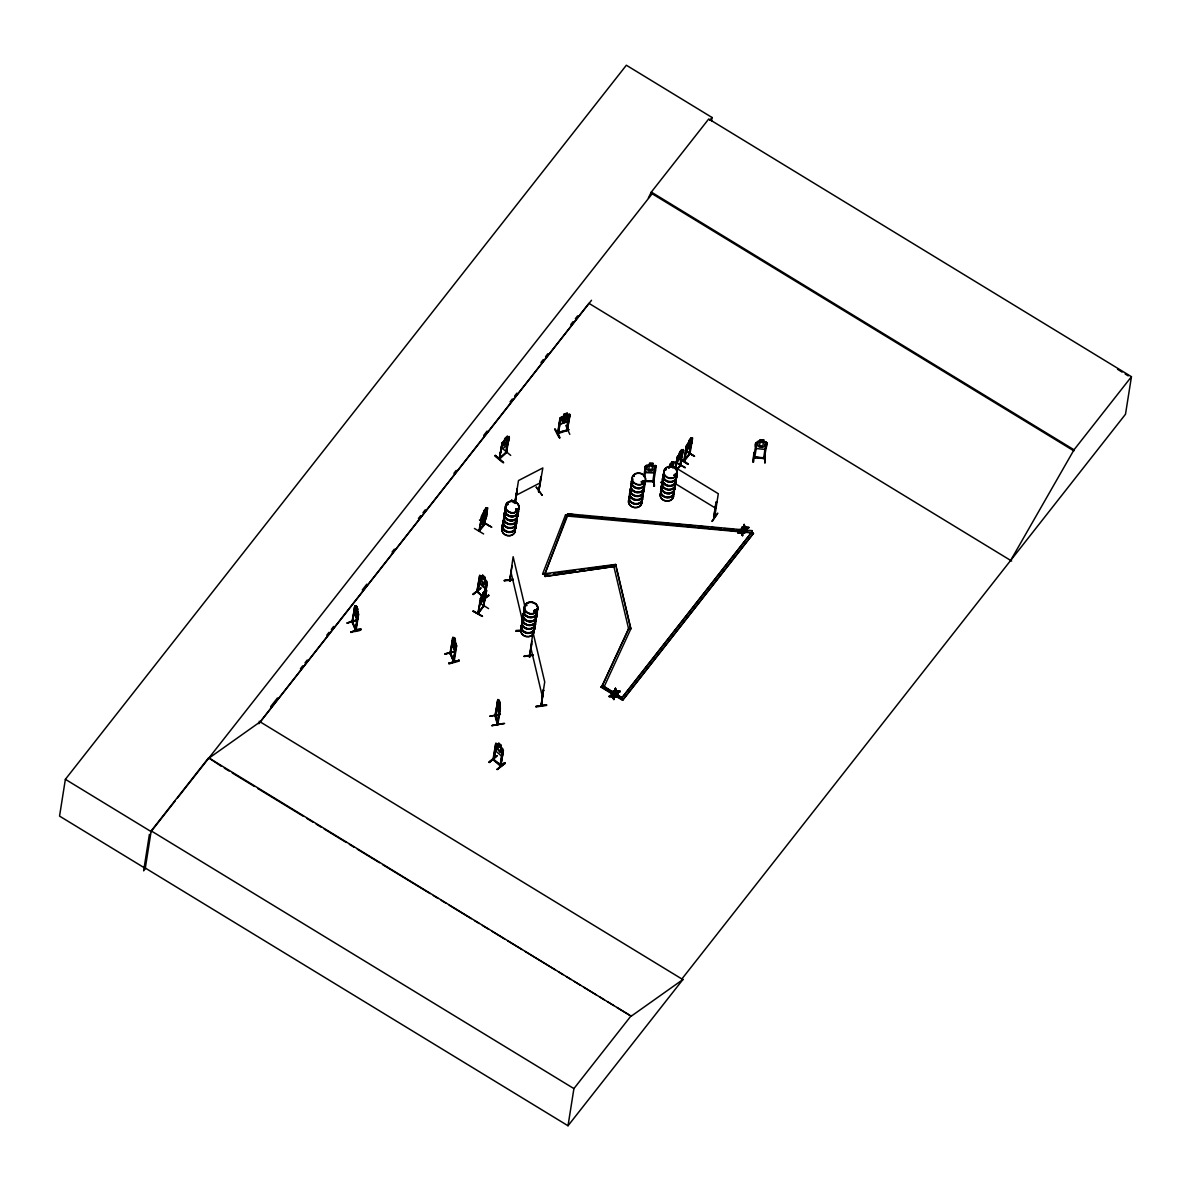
<?xml version="1.0" encoding="UTF-8"?>
<svg xmlns="http://www.w3.org/2000/svg" width="1191" height="1191" viewBox="0 0 1191 1191"><rect width="100%" height="100%" fill="white"/><g stroke="black" fill="none" stroke-linecap="round" stroke-linejoin="round"><path stroke-width="1.5" d="M497.079 707.305L499.089 714.421L497.094 704.462M752.891 462.078L753.948 452.52M753.441 462.168L754.007 452.491L753.382 462.093M754.677 457.835L757.148 442.695L756.166 442.62L753.695 457.642C754.394 455.691 756.449 457.552 763.431 457.746M754.915 457.746L754.99 456.838L754.766 457.776M756.166 442.62L757.119 443.022M763.61 441.906L767.078 442.739L766.304 447.697L764.786 449.394L756.434 448.59C752.161 441.623 759.248 442.457 760.334 439.687L763.893 439.985L763.476 441.95L765.158 442.71L764.637 446.089L762.612 447.384L759.292 447.101L757.744 445.508L758.28 442.129L760.156 441.667L760.334 439.687M763.61 457.567C764.726 460.575 763.535 455.26 764.339 458.595M764.89 453.399L764.905 463.135L764.95 453.414M763.699 457.523L763.58 458.58L765.813 443.424M765.917 441.995L757.61 441.399M766.304 447.697L764.711 449.335M766.796 443.514L765.798 443.752M767.078 442.739L765.858 442.055M620.809 699.221L751.7 532.243L753.471 533.315L622.58 700.293L601.127 687.222L602.289 685.748L621.97 697.747L602.363 685.287L602.08 686.195L628.625 628.952L630.768 628.208L615.687 564.415L542.605 573.973L544.615 574.628L567.631 513.797L752.191 530.65L751.997 532.928L567.437 516.075L565.502 514.959L752.072 532.466M751.997 532.928L752.191 530.65M496.736 743.586L503.421 750.181L500.711 766.349L492.97 759.605L495.724 743.422L498.463 745.179L498.835 743.288M493.506 758.831L493.833 760.245L496.349 745.224L495.635 744.613L496.081 745.447M499.997 765.649L500.711 766.349L503.287 751.327L502.587 750.702L499.997 765.783C504.061 765.858 489.054 757.952 493.774 759.694M669.312 467.423L669.833 464.162L718.292 493.699L714.645 517.415L713.617 516.805L714.064 515.986L714.838 517.147L713.781 516.954M482.787 596.438L477.055 591.093M484.767 598.224L483.888 597.42M484.841 597.688L484.097 597.525M680.046 465.607L681.252 456.064M358.015 614.958L355.692 629.667C359.012 637.111 344.705 604.894 355.707 630.679L358.015 614.958L358 615.866M355.618 630.56L355.767 629.131M453.935 660.573L453.295 661.258L455.989 644.405L454.59 637.602L453.086 642.083L454.605 647.755L455.453 647.785M484.737 523.028L478.99 530.531L485.273 523.117M484.275 524.219L485.571 516.045M477.948 612.859L478.559 612.1M683.813 460.962L690.14 453.28M684.765 460.173L683.798 460.56L689.113 453.994M711.503 120.991L712.054 117.492L626.347 65.237L65.371 779.316L59.55 816.103L145.257 868.358L151.197 830.886L208.619 757.789L631.215 1016.191L682.86 979.583L681.877 978.972L1125.495 414.245L1131.45 376.698L708.734 118.981L651.313 192.079L648.366 197.989M149.411 834.355L143.635 870.844L145.659 868.269M221.169 766.2L208.619 757.789M357.315 619.93L347.043 623.042L357.27 620.243L354.174 610.596M352.417 621.062L352.402 622.685L354.71 606.978L352 621.821M350.988 632.51C362.585 625.141 366.634 631.304 350.854 631.781M352.357 622.595L354.948 605.743L358.506 614.616L358.327 613.008L356.213 608.809L355.677 612.189L356.824 614.943L357.36 611.564M355.32 629.875L357.97 613.037L356.556 606.234L356.273 608.05M356.556 606.234L356.198 608.229L354.844 605.772M356.749 607.187L357.479 608.958M357.732 609.152L357.494 610.998M358.58 614.511L356.035 630.381M450.228 653.904L452.729 638.346L449.975 653.278L453.697 661.943L450.526 652.534M459.071 660.276L448.843 663.432L459.071 660.305L459.22 661.094L449.007 663.893L448.858 663.104M450.421 654.053L450.094 652.519M454.292 639.418L454.471 637.632M454.768 638.555L455.498 640.326M453.592 661.973L456.034 646.326L453.309 661.05M450.764 653.963L452.967 637.111L456.644 645.954L454.084 661.943L450.004 653.055M479.05 530.457L484.871 523.459M478.976 530.888L481.834 515.584L479.913 530.501M480.688 523.817L481.983 515.331L479.363 530.739M482.563 513.902L486.226 507.932L484.261 510.433M484.216 510.344L483.874 512.175M484.097 513.857L481.551 519.023L486.211 512.621L485.347 513.44M485.258 512.338L484.008 514.452M486.047 508.021L485.764 509.822L487.804 507.887L484.663 523.564M486.122 507.872L485.675 516.165L482.683 521.211L482.965 514.065L484.037 512.219M485.705 511.475L485.511 513.351L486.657 511.668C489.486 512.696 482.236 527.271 480.747 523.727M473.169 594.607L480.836 588.146L473.229 594.294M495.292 455.364C508.691 467.706 503.972 462.346 495.248 455.409M484.648 524.412L485.883 516.239M486.404 512.979L487.149 508.825M483.606 533.94L474.435 528.462M482.37 577.084L479.66 575.506L476.966 591.763L482.861 596.066M481.328 595.574L476.876 591.599L479.75 575.432M477.665 592.255L480.256 577.322L479.571 576.697L480.003 577.546M478.008 592.106L480.256 577.322M502.23 443.454L499.163 458.848L506.651 451.985M508.453 436.665L502.066 443.156L499.535 458.535M499.267 458.669L502.23 443.171M499.729 458.431L502.066 443.156M489.665 526.184C458.788 507.381 510.85 538.451 483.576 522.507M502.572 448.62L510.701 455.394M484.797 579.362L485.958 581.104L485.422 584.483L483.933 584.781L480.554 580.062L481.09 576.682L482.444 577.218L482.653 575.268L485.169 577.561L484.886 579.377L485.079 577.546L482.653 575.268M482.444 577.218L482.727 575.417M483.099 576.102L484.618 577.471M507.292 436.353L507.009 438.169L507.202 436.278L504.835 438.482L502.885 445.449L503.838 445.791L507.47 441.176L508.006 437.797L506.919 438.094M504.627 440.372L507.202 436.487M505.341 438.482L506.756 437.157M480.747 598.001L477.814 613.484L483.874 605.326L483.65 606.8L484.737 596.825M478.201 613.142L480.732 597.733L486.122 590.542M478.737 612.948L478.335 612.204M488.98 595.589L480.956 601.321M483.07 592.776L485.139 590.349L481.864 596.483L482.087 600.056L485.124 595.038L487.134 582.325L484.886 579.377M483.233 592.82L482.787 594.592M506.071 452.982L506.473 451.583M483.516 592.701L484.692 591.212M505.594 452.863L507.217 442.978M508.274 438.303L508.646 437.469L506.101 453.027M500.026 457.716L506.324 452.193L508.646 437.469M506.562 452.52L509.182 436.516C510.611 440.581 503.599 450.734 501.396 448.084M486.136 583.099C488.236 582.027 482.98 593.103 484.142 596.274L482.31 598.611L482.846 595.232L484.677 592.895M484.841 592.686L486.404 582.89M483.799 597.822L484.514 598.537L485.943 595.158M486.062 591.227L483.725 605.951L477.889 613.291M487.313 582.31L483.442 606.904L486.613 590.23L485.883 595.232M514.899 501.619L517.266 488.995L515.227 503.465M515.107 501.902L518.487 480.554L542.843 467.959L538.645 491.853L540.818 476.832M515.033 503.183L517.266 488.995M512.1 565.606L509.614 581.312L513.142 556.718L524.859 606.308L521.36 628.535M509.525 581.268L511.46 571.769M489.858 716.312L500.324 714.094M495.62 716.327L497.689 700.814L494.965 715.612L497.451 724.738L499.907 709.032M495.084 716.342L497.987 699.579L500.369 708.705L497.823 724.679L495.337 715.419M497.243 704.536L497.987 699.579M498.523 712.218C499.863 711.89 500.324 696.541 498.776 702.154L497.868 699.593M496.9 755.823L489.337 762.27M499.163 700.159L497.868 704.596L499.401 710.476M499.267 701.142L499.654 703.568M499.744 702.958L499.669 705.012M497.257 723.175L497.123 723.92L497.719 723.16M498.94 714.302L500.22 708.645L498.806 702.735L498.999 708.958M536.129 487.074L542.262 495.367L536.337 487.253M493.431 759.367L495.813 743.363L496.841 743.601M496.349 745.224L494.086 759.888M521.36 630.128L516.045 630.486L516.12 631.319L521.45 630.545L516.12 631.275M541.22 476.608L538.689 491.883L539.032 490.766M502.974 723.547C467.765 730.009 529.132 719.26 492.404 725.349M497.123 769.446L504.746 762.687L497.243 769.505L505.133 763.371L497.123 769.446L504.761 762.702L505.133 763.371M501.232 745.387L500.86 747.278L502.796 748.752M501.039 747.219L501.322 745.402L498.761 743.154L498.463 745.179L497.168 744.583L496.632 747.963L500.086 752.638L501.59 752.31L502.126 748.931L500.964 747.293M521.062 629.354L523.608 614.362M500.25 765.411L502.587 750.702M554.768 429.266C560.246 434.328 562.539 446.119 554.827 429.207M558.534 433.405L560.767 418.249L559.874 418.562L557.596 433.613L558.668 433.316M568.956 414.245L570.117 414.528L560.246 417.713L557.85 433.628C587.788 423.892 547.518 435.325 558.787 432.705M560.261 421.525L558.296 432.914M564.058 414.289L563.775 416.091L562.033 417.252L561.497 420.631L562.911 421.525L565.963 420.497L567.824 418.503L568.36 415.123L566.827 415.078L567.184 413.069L563.909 414.17L563.671 416.076L560.291 417.818M565.814 425.47L569.804 434.373M567.229 413.173L566.901 414.885M529.787 655.526L529.37 656.777M531.871 643.869L529.459 656.866L531.945 641.264M529.846 656.911L529.533 656.583M567.943 420.453L566.44 430.606L567.511 430.308M568.866 415.853L569.611 415.242L568.717 415.54L566.663 430.576L558.49 432.348M569.611 415.242L567.511 429.757M567.437 516.075L544.615 574.628L550.078 573.883M567.378 430.383L569.953 414.483L569.298 419.292L567.824 421.435L560.291 423.951M545.031 576.444L616.119 566.216L545.031 576.444L544.689 574.181M535.861 706.442C558.073 703.553 539.91 705.34 535.89 706.531M567.631 513.797L576.786 515.093M543.468 690.006L541.354 705.653L543.468 690.006L541.265 704.804M541.488 705.087L540.744 704.253L540.997 705.712L544.719 681.952L533.002 632.376L529.385 656.911M613.975 566.961L628.625 628.952L630.664 629.235L628.699 628.491L602.155 685.733L604.045 686.939L630.664 629.235M616.045 566.678L615.687 564.415M601.127 687.222L602.363 685.287M643.795 476.564L645.343 466.44L646.326 466.455L644.778 476.594M609.077 696.601L609.598 695.678L612.234 695.872L609.077 696.601L612.442 696.824L613.841 699.564L613.201 696.512L615.896 696.705L613.201 696.512M612.189 696.169L611.579 693.162C610.834 698.06 621.032 695.857 612.948 695.872M611.072 694.055L611.579 693.162M612.948 691.658L613.484 690.735L616.119 690.929L612.948 691.658L616.328 691.882L617.712 694.621L617.087 691.569L619.767 691.763L617.087 691.569M612.442 696.824L609.122 696.288M653.1 463.373L652.698 465.339L654.38 465.994L653.844 469.373L651.834 470.773L648.5 470.698L646.951 469.209L647.487 465.83L649.363 465.264L649.542 463.284L653.115 463.478L649.542 463.388M616.075 691.242L615.449 688.219C614.705 693.117 624.903 690.914 616.834 690.929M614.943 689.113L615.449 688.219M613.841 699.564L612.487 696.512M614.348 698.67L613.157 696.809M616.328 691.882L612.993 691.346M617.712 694.621L616.372 691.569M618.218 693.743L617.027 691.882M628.625 628.952L630.768 628.208M653.859 480.866L652.594 481.745L653.71 481.789L656.286 465.904L646.817 465.041C644.152 465.964 644.346 470.356 645.626 472.455L654.008 472.648L655.512 470.877L653.933 472.574L645.626 472.455M652.638 480.836L652.787 481.76L655.005 466.664M652.802 481.804L653.859 481.194M653.621 480.762L644.108 481.179M653.993 485.973L653.77 476.817L654.469 486.256M622.58 700.293L753.471 533.315M673.123 466.678L673.853 461.691L672.022 463.746L672.29 461.736L672.364 466.485M672.245 466.634L673.615 462.867L672.766 463.373M145.302 868.045L568.018 1125.763L573.913 1088.589L631.334 1015.506M672.528 467.587L673.302 462.689M672.841 467.78L673.793 461.795L671.918 463.686M675.893 462.45L685.346 467.512M675.223 467.765L677.307 457.255L675.803 468.897M675.535 467.959L677.322 456.912M675.744 467.066L677.426 456.987L683.143 449.483L680.582 465.502L677.188 469.716M679.674 451.999L677.873 459.101L678.617 459.309L681.669 454.277L681.669 449.588L679.719 452.089M679.644 465.949L680.389 464.564M682.562 450.466L680.18 466.038M682.503 454.426L683.009 451.27L677.098 458.743M688.77 442.233L686.656 445.404L684.691 460.709L686.984 445.851L686.135 446.357L683.783 461.021M686.656 445.404L684.304 460.679M688.815 442.323L691.063 438.005L689.098 440.506M690.959 437.946L691.048 442.695L688.011 447.727L687.267 447.533L688.874 442.293M689.053 454.381L690.661 444.496M691.986 438.898L689.515 454.039M684.23 461.215L689.961 453.801L692.641 437.96L691.911 438.243M694.413 456.406L685.331 450.868L694.502 456.064M716.044 502.14L717.071 502.379L716.044 502.14L713.722 516.849M713.93 516.596L715.687 505.416M714.496 517.356L714.138 516.075M737.765 532.764L738.301 531.856L740.936 532.035L737.765 532.764L741.144 532.987L742.544 535.727L741.904 532.675L744.598 532.868L741.904 532.675M740.891 532.347L740.281 529.34C739.537 534.223 749.735 532.02 741.651 532.035M739.775 530.218L740.281 529.34M741.651 527.821L742.172 526.913L744.822 527.107L741.651 527.821L745.015 528.045L746.415 530.799L745.789 527.747L748.469 527.926L745.789 527.747M741.144 532.987L737.825 532.466M754.037 456.704L753.918 457.761L764.443 458.55M744.777 527.405L744.152 524.397C743.407 529.28 753.605 527.077 745.536 527.092M743.646 525.276L744.152 524.397M742.544 535.727L741.189 532.69M743.05 534.848L741.859 532.987M745.015 528.045L741.695 527.524M746.415 530.799L745.075 527.747M746.921 529.906L745.73 528.045M621.955 697.762L751.7 532.243M764.339 458.639L766.959 442.754M1010.653 560.44L1074.029 449.796L1131.45 376.698M508.021 504.15L506.919 504.448L507.828 503.942M507.768 504.448L507.619 504.865M515.807 509.778C517.445 510.626 514.393 510.195 516.343 509.019M516.894 510.269L516.998 509.078L515.986 508.989M517.46 510.15L517.147 509.391M515.301 521.271L515.107 521.048M526.66 604.879L526.72 605.698L525.737 605.385M534.372 610.402L534.506 611.34M535.027 610.075L534.699 610.209M535.578 611.281L535.771 610.417M633.493 476.192L634.371 476.206L633.508 476.326M642.128 481.343L642.262 482.281M642.47 481.938L643.825 481.596M665.173 469.701L666.305 469.611M665.441 470.162L665.263 469.448M665.799 469.224L665.516 469.373M674.88 475.79L674.061 474.807L675.059 474.36M675.208 474.867L675.61 475.745M494.92 715.523L495.53 715.076M510.046 581.223L509.808 580.345M521.107 629.965L520.958 628.491M481.149 520.244L481.462 521.271L487.03 512.755M681.52 457.061L682.383 454.337L676.92 462.927M686.269 451.166L691.867 442.829L686.21 451.285M473.095 611.221L482.429 616.417M660.618 482.266L663.372 484.529M679.049 458.818L688.145 464.356M688.383 464.028L679.391 458.178M542.605 573.973L565.502 514.959M507.366 444.005L508.408 441.385M680.701 464.758L676.875 469.522M485.169 523.861L479.392 531.126M484.112 605.713L478.186 613.588L481.447 596.289M494.846 456.034L502.989 462.584M481.908 515.39L487.179 508.229M679.332 453.831L677.366 457.046M482.474 517.638L483.546 515.777M517.207 509.54L516.581 510.388M517.4 510.076L515.926 510.448M534.283 610.432L535.637 610.313M643.527 482.549L643.482 481.015M675.297 475.358L674.791 474.405M675.461 475.269L674.553 475.551M669.119 467.929L670.191 466.083L668.791 467.795M498.955 714.436L499.476 713.573M502.155 443.231L503.019 441.876M473.348 610.879L482.474 616.328L473.095 611.236M569.298 419.292L567.943 421.584L560.246 424.13L559.591 422.522M753.724 457.329L754.99 457.21M763.371 458.133L764.577 458.088L754.007 457.225M357.077 620.362L357.806 619.335M485.809 511.535L483.769 513.991L485.734 511.683M483.442 516.388L485.243 514.036M677.619 457.448L676.771 457.954M676.935 469.135L680.24 465.175M711.905 521.137L717.771 513.157L712.278 521.36M175.196 800.873L151.078 831.571L65.371 779.316M177.504 797.955L652.147 193.761M709.791 120.365L712.054 117.492M270.61 706.68L277.488 697.926M300.4 668.761L302.693 665.843M304.985 662.925L307.278 660.008M326.751 635.22L329.044 632.302M331.336 629.384L333.614 626.466M362.258 590.007L366.843 584.171M392.047 552.088L394.34 549.17M418.398 518.547L420.691 515.629M422.984 512.726L425.276 509.808M453.905 473.348L456.198 470.43M483.695 435.43L487.134 431.053M510.046 401.888L512.338 398.97M514.631 396.052L516.924 393.134M540.982 362.511L543.275 359.593M545.567 356.675L547.845 353.757M570.757 324.592L573.05 321.674M575.342 318.756L577.635 315.853M258.879 723.711L591.525 300.281M485.779 508.795L484.499 510.894L485.69 509.406M482.147 515.777L481.298 516.269M483.412 516.209L485.228 513.872M481.06 598.195L480.196 598.686M488.578 608.586L479.452 602.884M480.062 602.646L480.375 603.673L484.841 597.554M480.375 603.673L484.975 597.822M672.29 461.736L670.325 464.222L672.379 461.795M671.932 462.659L670.667 464.758L671.843 463.254M681.207 451.478L682.651 449.781M668.702 467.735L670.086 466.023M690.601 439.911L692.045 438.199L687.475 444.02M686.984 445.851L686.135 446.357M688.1 464.43L679.317 458.446M615.851 697.003L616.372 696.095M619.722 692.075L620.258 691.152M744.554 533.181L745.075 532.258M748.424 528.238L748.96 527.315M568.018 1125.763L682.949 979.478L681.952 978.868M495.694 715.791L497.54 724.202M497.198 723.8L499.669 704.908M497.883 724.054L497.734 723.294M652.757 480.836L653.74 480.866M486.449 587.074L485.332 588.205C472.172 573.675 484.663 591.882 486.449 587.223M502.647 754.886L501.575 756.151L495.545 750.866L495.039 748.216L495.635 750.792M515.643 509.272L515.971 510.18M634.252 476.445L633.969 475.73M525.975 604.879L526.764 604.983M675.952 462.331L685.078 467.825M675.55 475.656L673.868 475.492M536.114 611.206L534.953 611.608A6.804 5.851 9 0 0 533.642 610.551M694.472 456.287L685.376 450.555M502.513 443.677L501.575 444.064M506.607 452.416L499.639 458.967M496.766 756.002L489.307 762.597M496.483 755.749L488.92 762.195L496.93 755.838M480.658 575.67L486.613 580.925M478.886 580.374L479.541 582.95M480.926 587.967L472.767 594.205M482.236 600.294L488.623 594.949M481.283 601.917L488.623 595.217M484.782 592.299L485.66 591.659M208.499 758.473L260.144 721.865L588.935 303.333L1011.65 561.035M509.45 579.749L509.614 580.732M509.688 580.925L509.927 579.883M555.185 429.088L559.71 437.856M642.619 481.283L643.631 480.97M665.709 469.507L665.471 470.073M516.15 495.277L540.52 482.668M560.931 418.562L559.874 418.562M567.378 429.415L566.767 430.085M566.782 414.974L569.06 414.274M560.023 419.515L569.849 416.255M355.037 607.782L354.352 607.068M357.791 609.182L356.451 606.264M347.043 623.042L357.077 619.737M350.779 632.034L361.052 629.31M453.056 639.15L452.372 638.436M452.089 641.994C450.838 645.775 456.882 651.611 455.096 651.73L452.223 644.807M456.242 644.405L456.644 645.954M456.019 647.234L456.034 646.326M455.096 651.105L444.868 653.919L455.334 651.298M455.26 651.477L445.047 654.276M448.799 663.402L459.086 660.365M641.398 481.506A6.789 5.836 9 0 1 642.738 482.549L643.497 482.429M535.414 611.325L534.67 610.521M538.942 490.766L538.436 491.57M508.408 436.755L509.272 436.591M497.912 701.648L497.317 700.874M489.843 716.178L500.428 714.466M512.993 579.228L504.106 580.493L513.142 579.436M513.157 579.734L504.225 580.88M532.853 654.886L523.966 656.152L533.002 655.095M524.085 656.539L533.017 655.392M543.662 690.84L543.096 690.065M535.98 706.918L546.624 705.429M553.711 573.377L575.566 570.385M579.198 569.879L584.662 569.119M588.309 568.628L615.613 564.876M477.249 590.796L478.082 591.436M642.917 481.164L643.661 481.298M507.485 504.612L507.202 504.121M646.326 466.783L645.343 466.44M655.005 466.991L655.988 466.678M654.261 476.876L654.038 486.241M644.167 480.792L652.623 480.985M644.108 481.506L653.665 481.73M357.434 616.417L355.439 613.633L355.603 607.336L356.303 608.199M760.439 439.866L763.759 440.149M582.325 515.599L589.709 516.269M595.247 516.775L602.631 517.46M608.169 517.966L615.539 518.636M621.077 519.142L628.461 519.812M632.153 520.154L641.383 520.988M646.921 521.494L654.306 522.179M659.844 522.685L669.074 523.519M672.766 523.861L681.996 524.71M685.674 525.037L694.904 525.886M698.596 526.214L707.826 527.062M711.518 527.405L720.749 528.238M724.441 528.581L733.671 529.429M737.363 529.757L746.593 530.605M479.66 575.506L480.762 575.7M453.816 661.511L450.838 653.576M516.507 509.123L517.49 509.688M529.593 655.869L529.861 656.777M352.342 621.598L355.707 629.19M540.833 705.534L540.759 704.774M655.065 465.294L656.286 466.009M486.657 511.668L482.266 517.579M486.568 516.328L485.63 518.993M651.313 192.079L1074.029 449.796M651.149 193.15L1073.865 450.868M675.327 483.635L715.955 508.408M751.625 532.705L753.397 533.776M601.202 686.76L622.655 699.832M259.162 721.255L682.86 979.583M224.34 768.135L229.089 771.024M232.26 772.959L254.412 786.462M257.584 788.397L303.497 816.386M306.668 818.321L312.995 822.177M316.166 824.112L320.915 827.016M324.086 828.936L346.239 842.454M349.41 844.389L354.159 847.277M357.33 849.213L379.497 862.716M382.653 864.651L430.159 893.607M433.316 895.543L438.065 898.431M441.236 900.366L445.985 903.254M449.156 905.19L471.323 918.708M474.48 920.628L479.229 923.531M482.4 925.467L488.727 929.322M491.898 931.258L504.567 938.97M507.723 940.905L521.986 949.584M525.142 951.52L555.229 969.861M558.385 971.796L563.135 974.685M566.306 976.62L571.055 979.508M574.226 981.444L580.553 985.299M583.724 987.235L596.393 994.961M599.549 996.882L604.299 999.785M607.47 1001.72L613.797 1005.576M616.968 1007.512L629.637 1015.223M151.197 830.886L573.913 1088.589M1117.56 369.284L1122.13 372.113M1125.182 374.004L1128.234 375.88M494.161 759.635L500.235 764.964M511.668 499.744L513.529 502.647M743.705 524.978L744.822 527.107M739.819 529.921L740.936 532.035M615.003 688.8L616.119 690.929M611.117 693.743L612.234 695.872M744.107 524.695L745.492 527.405M740.221 529.638L741.606 532.347M615.405 688.532L616.789 691.227M611.519 693.475L612.903 696.169M560.261 424.16L559.517 422.671M357.181 620.332L354.203 613.439L354.218 610.685M685.956 450.168L686.299 451.344M676.562 461.736L676.935 462.942M499.044 700.189L499.848 703.226M523.236 614.407L523.445 615.256M616.462 568.449L630.694 628.669M530.665 647.085L542.381 696.675M510.805 571.442L522.521 621.017M517.623 514.125A6.804 5.851 9 0 1 509.703 520.75A6.804 5.851 9 0 1 505.312 511.579M517.743 513.872A6.893 5.925 9 0 1 509.718 520.586A6.893 5.925 9 0 1 505.267 511.296M516.507 516.045A6.804 5.851 9 0 1 510.046 524.263A6.804 5.851 9 0 1 504.776 514.974M516.507 515.822A6.774 5.821 9 0 1 510.969 524.04A6.774 5.821 9 0 1 504.061 516.105M518.398 509.808A6.893 5.925 9 0 1 510.358 516.522A6.893 5.925 9 0 1 505.907 507.232M517.713 513.44A6.789 5.836 9 0 1 509.808 520.05A6.789 5.836 9 0 1 505.431 510.909M517.668 508.602A6.789 5.836 9 0 1 511.222 516.805A6.789 5.836 9 0 1 505.967 507.53M517.787 513.663A6.893 5.925 9 0 1 509.748 520.378A6.893 5.925 9 0 1 505.297 511.088M518.427 509.599A6.893 5.925 9 0 1 510.388 516.313A6.893 5.925 9 0 1 505.937 507.024M518.368 509.376A6.804 5.851 9 0 1 511.326 516.135A6.804 5.851 9 0 1 505.282 508.185M515.212 524.219A6.804 5.851 9 0 1 508.751 532.451A6.804 5.851 9 0 1 503.48 523.147M515.331 523.951A6.893 5.925 9 0 1 508.78 532.288A6.893 5.925 9 0 1 503.436 522.864M515.241 529.102A6.804 5.851 9 0 1 507.321 535.712A6.804 5.851 9 0 1 502.93 526.556M515.256 528.878A6.774 5.821 9 0 1 507.366 535.474A6.774 5.821 9 0 1 502.989 526.348M516.418 516.432A6.774 5.821 9 0 1 509.986 524.621A6.774 5.821 9 0 1 504.731 515.361M516.552 521.39A6.893 5.925 9 0 1 508.527 528.104A6.893 5.925 9 0 1 504.076 518.814M515.301 523.549A6.789 5.836 9 0 1 508.855 531.752A6.789 5.836 9 0 1 503.599 522.477M516.418 521.628A6.789 5.836 9 0 1 508.512 528.238A6.789 5.836 9 0 1 504.135 519.097M515.956 525.231A6.893 5.925 9 0 1 507.917 531.945A6.893 5.925 9 0 1 503.465 522.655M516.537 520.958A6.804 5.851 9 0 1 508.617 527.568A6.804 5.851 9 0 1 504.225 518.413M643.631 484.529A6.804 5.851 9 0 1 637.17 492.761A6.804 5.851 9 0 1 631.9 483.457M641.294 482.176A6.804 5.851 9 0 1 642.634 483.233M643.646 489.441A6.774 5.821 9 0 1 635.756 496.037A6.774 5.821 9 0 1 631.379 486.911M643.691 489.188A6.774 5.821 9 0 1 635.8 495.784A6.774 5.821 9 0 1 631.424 486.657M644.986 481.7A6.893 5.925 9 0 1 636.962 488.414A6.893 5.925 9 0 1 632.51 479.124M643.736 483.859A6.789 5.836 9 0 1 637.289 492.062A6.789 5.836 9 0 1 632.019 482.787M644.971 483.472A6.789 5.836 9 0 1 636.083 488.325A6.789 5.836 9 0 1 632.555 479.407M643.795 484.052A6.893 5.925 9 0 1 637.245 492.389A6.893 5.925 9 0 1 631.9 482.965M641.428 481.655A6.893 5.925 9 0 1 642.783 482.727M645.016 481.492A6.893 5.925 9 0 1 636.991 488.206A6.893 5.925 9 0 1 632.54 478.916M644.971 481.268A6.804 5.851 9 0 1 637.051 487.893A6.804 5.851 9 0 1 632.659 478.722M642.515 499.103A6.804 5.851 9 0 1 634.461 504.195A6.804 5.851 9 0 1 629.295 496.379M642.545 497.123A6.893 5.925 9 0 1 635.413 503.972A6.893 5.925 9 0 1 629.28 495.903M630.069 494.548A6.893 5.925 9 0 1 631.23 493.416M641.234 499.52A6.774 5.821 9 0 1 634.803 507.708A6.774 5.821 9 0 1 629.563 498.448M641.279 499.297A6.774 5.821 9 0 1 634.848 507.485A6.774 5.821 9 0 1 629.592 498.225M643.721 491.317A6.774 5.821 9 0 1 635.696 496.379A6.774 5.821 9 0 1 630.56 488.593M642.559 491.779A6.893 5.925 9 0 1 636.024 500.116A6.893 5.925 9 0 1 630.679 490.692M642.47 496.9A6.789 5.836 9 0 1 635.458 503.644A6.789 5.836 9 0 1 629.414 495.709M642.425 492.047A6.789 5.836 9 0 1 635.979 500.25A6.789 5.836 9 0 1 630.724 490.99M642.604 491.57A6.893 5.925 9 0 1 636.054 499.907A6.893 5.925 9 0 1 630.709 490.484M642.559 491.362A6.804 5.851 9 0 1 636.098 499.595A6.804 5.851 9 0 1 630.828 490.29M536.575 616.596A6.804 5.851 9 0 1 528.536 621.687A6.804 5.851 9 0 1 523.37 613.871M536.575 614.809A6.893 5.925 9 0 1 529.444 621.657A6.893 5.925 9 0 1 523.311 613.603M535.34 616.983A6.804 5.851 9 0 1 529.757 625.23A6.804 5.851 9 0 1 522.834 617.251M535.355 616.774A6.789 5.836 9 0 1 529.801 625.007A6.789 5.836 9 0 1 522.879 617.042M536.665 609.048A6.893 5.925 9 0 1 531.022 617.414A6.893 5.925 9 0 1 523.995 609.33M536.56 614.377A6.804 5.851 9 0 1 529.519 621.136A6.804 5.851 9 0 1 523.474 613.186M536.516 609.539A6.804 5.851 9 0 1 530.948 617.787A6.804 5.851 9 0 1 524.01 609.807M536.62 614.601A6.893 5.925 9 0 1 529.474 621.449A6.893 5.925 9 0 1 523.355 613.395M533.657 610.715A6.893 5.925 9 0 1 535.012 611.787M536.62 608.854A6.804 5.851 9 0 1 531.052 617.102A6.804 5.851 9 0 1 524.114 609.122M534.044 625.171A6.804 5.851 9 0 1 527.583 633.389A6.804 5.851 9 0 1 522.313 624.099M534.163 624.888A6.893 5.925 9 0 1 527.613 633.225A6.893 5.925 9 0 1 522.268 623.816M534.089 630.024A6.804 5.851 9 0 1 526.154 636.649A6.804 5.851 9 0 1 521.777 627.478M534.104 629.801A6.789 5.836 9 0 1 526.199 636.411A6.789 5.836 9 0 1 521.822 627.27M535.265 617.37A6.789 5.836 9 0 1 529.697 625.603A6.789 5.836 9 0 1 522.789 617.638M535.384 622.327A6.893 5.925 9 0 1 527.36 629.042A6.893 5.925 9 0 1 522.909 619.752M534.149 624.486A6.804 5.851 9 0 1 527.687 632.704A6.804 5.851 9 0 1 522.417 623.414M535.384 624.114A6.804 5.851 9 0 1 526.482 628.967A6.804 5.851 9 0 1 522.953 620.035M534.193 624.68A6.893 5.925 9 0 1 527.643 633.016A6.893 5.925 9 0 1 522.298 623.593M535.429 622.119A6.893 5.925 9 0 1 527.39 628.833A6.893 5.925 9 0 1 522.938 619.543M535.369 621.896A6.804 5.851 9 0 1 527.449 628.52A6.804 5.851 9 0 1 523.057 619.35M675.893 479.511A6.804 5.851 9 0 1 667.972 486.136A6.804 5.851 9 0 1 663.581 476.966M676.012 479.258A6.893 5.925 9 0 1 667.987 485.973A6.893 5.925 9 0 1 663.536 476.683M674.746 481.477A6.774 5.821 9 0 1 668.3 489.665A6.774 5.821 9 0 1 663.059 480.42M674.776 481.209A6.774 5.821 9 0 1 668.345 489.397A6.774 5.821 9 0 1 663.104 480.152M676.071 473.705A6.893 5.925 9 0 1 669.521 482.042A6.893 5.925 9 0 1 664.176 472.633M675.982 478.827A6.789 5.836 9 0 1 668.077 485.437A6.789 5.836 9 0 1 663.7 476.296M675.937 473.988A6.789 5.836 9 0 1 669.491 482.191A6.789 5.836 9 0 1 664.236 472.916M676.056 479.05A6.893 5.925 9 0 1 668.017 485.764A6.893 5.925 9 0 1 663.566 476.474M676.056 473.303A6.804 5.851 9 0 1 669.595 481.521A6.804 5.851 9 0 1 664.325 472.231M673.481 489.62A6.804 5.851 9 0 1 667.02 497.838A6.804 5.851 9 0 1 661.749 488.548M673.496 494.488A6.774 5.821 9 0 1 665.605 501.083A6.774 5.821 9 0 1 661.228 491.957M673.525 494.25A6.774 5.821 9 0 1 665.635 500.845A6.774 5.821 9 0 1 661.273 491.719M674.687 481.834A6.774 5.821 9 0 1 668.255 490.022A6.774 5.821 9 0 1 663 480.762M674.835 486.777A6.893 5.925 9 0 1 666.796 493.491A6.893 5.925 9 0 1 662.345 484.201M673.57 488.935A6.789 5.836 9 0 1 667.124 497.138A6.789 5.836 9 0 1 661.868 487.863M674.687 487.03A6.789 5.836 9 0 1 666.781 493.64A6.789 5.836 9 0 1 662.404 484.484M673.63 489.129A6.893 5.925 9 0 1 667.079 497.466A6.893 5.925 9 0 1 661.734 488.042M674.865 486.568A6.893 5.925 9 0 1 666.826 493.282A6.893 5.925 9 0 1 662.375 483.993M674.806 486.345A6.804 5.851 9 0 1 666.886 492.97A6.804 5.851 9 0 1 662.494 483.799M454.233 640.177L453.697 643.557L454.843 646.311L455.379 642.932L454.233 640.177M483.933 512.83L482.906 519.767L484.707 517.415L485.764 510.492L483.933 512.83M482.34 577.829L481.804 581.208L484.156 583.337L484.692 579.957L482.34 577.829M504.612 440.953L504.076 444.332L506.279 442.278L506.815 438.898L504.612 440.953M498.463 745.7L497.927 749.079L500.309 751.179L500.845 747.799L498.463 745.7M499.223 743.973L500.667 745.923L499.223 743.973M563.671 416.701L563.135 420.081L566.187 419.053L566.722 415.674L563.671 416.701M564.549 414.408L566.514 413.753L564.549 414.408M649.274 465.875L648.738 469.254L652.058 469.328L652.594 465.949L649.274 465.875M650.197 463.775L652.236 464.43L650.197 463.775M679.391 454.471L678.855 457.85L680.686 455.528L681.222 452.148L679.391 454.471M680.046 451.955L681.222 450.451L680.046 451.955M688.77 442.903L688.249 446.283L690.065 443.945L690.601 440.566L688.77 442.903M689.44 440.372L690.616 438.869L689.44 440.372M760.052 442.278L759.516 445.657L762.85 445.94L763.386 442.561L760.052 442.278M760.989 440.208L763.029 440.998L760.989 440.208M485.511 517.236L484.097 517.743L482.147 521.688L483.754 517.877L482.876 517.385L484.201 516.983L486.092 513.172L484.543 516.849L485.511 517.236M507.187 510.597A6.804 5.851 9 0 0 518.695 509.019A6.804 5.851 9 0 0 510.894 501.098A6.804 5.851 9 0 0 507.187 510.597A6.818 5.851 9 0 0 518.695 509.138A6.818 5.851 9 0 0 510.865 501.217A6.818 5.851 9 0 0 507.172 510.716M507.158 510.924A6.774 5.821 9 0 0 518.621 509.346A6.774 5.821 9 0 0 510.85 501.471A6.774 5.821 9 0 0 507.158 510.924M633.806 482.459A6.774 5.821 9 0 0 645.269 480.881A6.774 5.821 9 0 0 637.498 473.006A6.774 5.821 9 0 0 633.806 482.459M633.761 482.787A6.774 5.821 9 0 0 645.224 481.209A6.774 5.821 9 0 0 637.438 473.333A6.774 5.821 9 0 0 633.761 482.787M526.02 611.534A6.804 5.851 9 0 0 537.528 609.956A6.804 5.851 9 0 0 529.727 602.05A6.804 5.851 9 0 0 526.02 611.534M525.99 611.861A6.789 5.836 9 0 0 537.469 610.283A6.789 5.836 9 0 0 529.667 602.393A6.789 5.836 9 0 0 525.99 611.861M525.99 611.668A6.818 5.851 9 0 0 537.528 610.09A6.818 5.851 9 0 0 529.697 602.17A6.818 5.851 9 0 0 525.99 611.668M665.486 475.953A6.774 5.821 9 0 0 676.95 474.375A6.774 5.821 9 0 0 669.163 466.515A6.774 5.821 9 0 0 665.486 475.953M665.427 476.296A6.774 5.821 9 0 0 676.89 474.718A6.774 5.821 9 0 0 669.119 466.842A6.774 5.821 9 0 0 665.427 476.296"/></g></svg>
